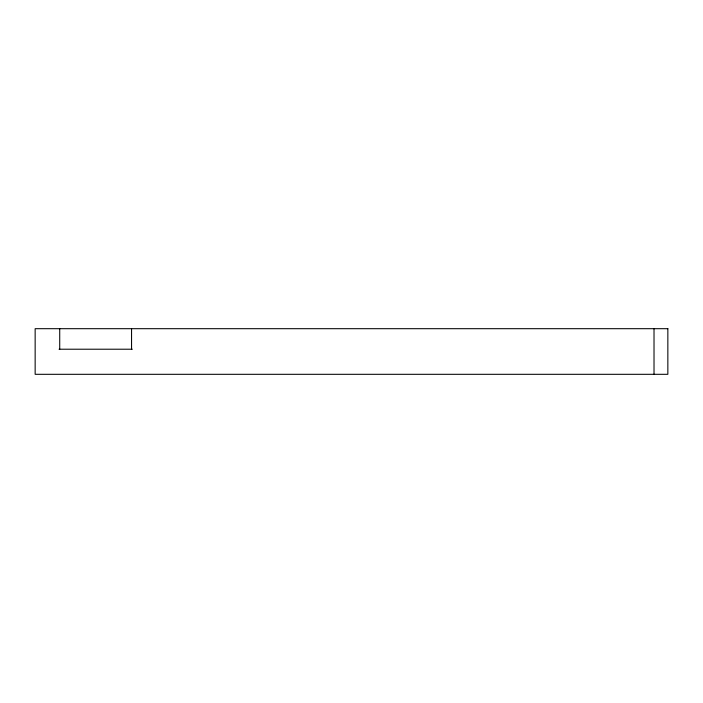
<?xml version="1.0" encoding="UTF-8"?>
<svg xmlns="http://www.w3.org/2000/svg" width="703" height="703" viewBox="0 0 703 703"><rect width="100%" height="100%" fill="white"/><g stroke="black" fill="none" stroke-linecap="round" stroke-linejoin="round"><path stroke-width="1.05" d="M59.043 349.215L132.331 349.215M654.018 328.688L654.018 374.312M131.558 328.688L131.558 349.215M59.72 328.688L59.72 349.215M667.85 328.688L35.15 328.688L35.15 374.312L667.85 374.312L667.85 328.688"/></g></svg>
